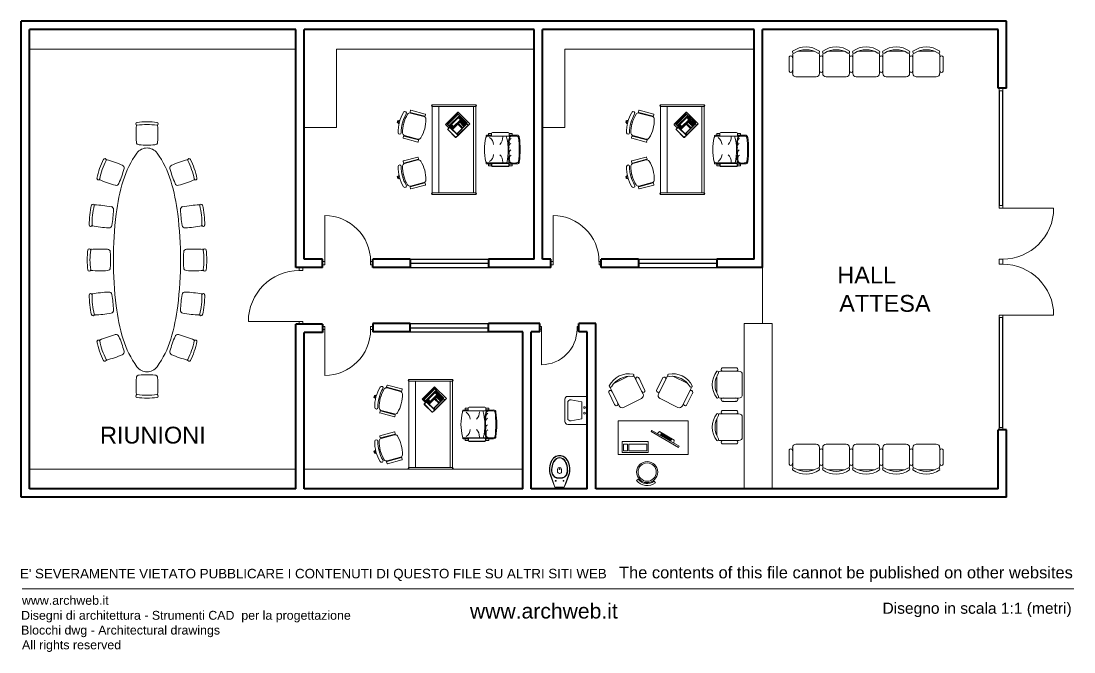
# Model space of a CAD drawing. Header units: millimetres. Extents: x 324.4 to 343.2, y 165 to 189.2.
# Drawn here: x 324.45 to 343.24, y 164.97 to 176.24 of the extents above; entities that cross this region are included whole.
import ezdxf

# ---------------------------------------------------------------- set-up
doc = ezdxf.new("R2010")
doc.units = ezdxf.units.MM
for name, color, linetype, lineweight in [('ARREDI attrezzature - furniture', 175, 'Continuous', 9), ('MURATURA sezioni - section wall', 7, 'Continuous', 40), ('PORTE finestre - doors windows', 252, 'Continuous', 5), ('PROIEZIONI finissime - fine lines', 251, 'Continuous', 9), ('www.archweb.it - All rights reserved', 2, 'Continuous', 5)]:
    doc.layers.add(name, color=color, linetype=linetype, lineweight=lineweight)
doc.layers.add('SCRITTE - txt', color=252, linetype='Continuous')
doc.layers.add('VETRATE sezioni - windows sections', color=171, linetype='Continuous', true_color=0x4d79ff)
doc.styles.get("Standard").update_dxf_attribs({"font": 'arial.ttf'})

# ---------------------------------------------------------------- blocks, each defined once
blk = doc.blocks.new('scrivania')
at = {"layer": 'ARREDI attrezzature - furniture'}
for p, q in [((-0.005, 0.8), (0, 0.8)), ((0, 0.77), (-0.005, 0.77)), ((0.78, 0.8), (0, 0.8)), ((0, 0.8), (0, 0.77)), ((0, 0.77), (0.78, 0.77)), ((0.78, 0.77), (0, 0.77)), ((0, 0.77), (0, -0.77)), ((0.12, 0.77), (0.12, -0.77)), ((0.74, 0.77), (0.74, -0.77)), ((0.78, 0.8), (0.785, 0.8)), ((0.78, 0.77), (0.78, 0.8)), ((0.785, 0.77), (0.78, 0.77)), ((0.78, -0.77), (0.78, 0.77)), ((-0.394, 0.671), (-0.387, 0.698)), ((-0.389, 0.663), (-0.132, 0.594)), ((-0.386, 0.652), (-0.146, 0.588)), ((-0.379, 0.702), (-0.121, 0.633)), ((-0.328, 0.646), (-0.33, 0.637)), ((-0.198, 0.612), (-0.2, 0.602)), ((-0.124, 0.598), (-0.117, 0.625)), ((0.243, 0.454), (0.456, 0.667)), ((0.265, 0.467), (0.443, 0.645)), ((0.272, 0.461), (0.45, 0.638)), ((0.283, 0.45), (0.461, 0.627)), ((0.305, 0.427), (0.483, 0.605)), ((0.316, 0.416), (0.494, 0.594)), ((0.453, 0.645), (0.545, 0.553)), ((0.673, 0.46), (0.466, 0.667)), ((0.466, 0.667), (0.673, 0.46)), ((0.501, 0.536), (0.473, 0.564)), ((0.51, 0.544), (0.481, 0.572)), ((0.518, 0.553), (0.49, 0.581)), ((0.527, 0.561), (0.498, 0.589)), ((-0.612, 0.516), (-0.621, 0.481)), ((-0.607, 0.477), (-0.621, 0.481)), ((-0.598, 0.513), (-0.612, 0.516)), ((-0.598, 0.513), (-0.607, 0.477)), ((-0.592, 0.52), (-0.606, 0.467)), ((-0.606, 0.481), (-0.603, 0.48)), ((-0.59, 0.463), (-0.606, 0.467)), ((-0.605, 0.471), (-0.589, 0.467)), ((-0.599, 0.508), (-0.595, 0.507)), ((-0.593, 0.516), (-0.577, 0.512)), ((-0.576, 0.516), (-0.592, 0.52)), ((-0.536, 0.453), (-0.513, 0.447)), ((-0.524, 0.497), (-0.501, 0.491)), ((0.3, 0.388), (0.243, 0.444)), ((0.357, 0.366), (0.265, 0.457)), ((0.278, 0.366), (0.31, 0.399)), ((0.28, 0.364), (0.313, 0.396)), ((0.318, 0.396), (0.457, 0.258)), ((0.32, 0.399), (0.459, 0.26)), ((0.353, 0.388), (0.325, 0.416)), ((0.362, 0.396), (0.334, 0.425)), ((0.37, 0.405), (0.342, 0.433)), ((0.379, 0.413), (0.351, 0.442)), ((0.353, 0.379), (0.531, 0.557)), ((0.363, 0.369), (0.541, 0.547)), ((0.367, 0.366), (0.545, 0.543)), ((0.369, 0.364), (0.547, 0.541)), ((0.622, 0.465), (0.445, 0.288)), ((0.673, 0.46), (0.45, 0.237)), ((0.453, 0.288), (0.622, 0.457)), ((0.458, 0.452), (0.534, 0.377)), ((0.468, 0.453), (0.476, 0.46)), ((0.476, 0.445), (0.468, 0.453)), ((0.642, 0.437), (0.473, 0.268)), ((0.484, 0.453), (0.476, 0.46)), ((0.476, 0.445), (0.484, 0.453)), ((0.479, 0.442), (0.487, 0.449)), ((0.487, 0.434), (0.479, 0.442)), ((0.495, 0.442), (0.487, 0.449)), ((0.487, 0.434), (0.495, 0.442)), ((0.49, 0.43), (0.498, 0.438)), ((0.498, 0.423), (0.49, 0.43)), ((0.498, 0.482), (0.506, 0.49)), ((0.506, 0.474), (0.498, 0.482)), ((0.506, 0.43), (0.498, 0.438)), ((0.498, 0.423), (0.506, 0.43)), ((0.501, 0.419), (0.509, 0.427)), ((0.509, 0.412), (0.501, 0.419)), ((0.513, 0.482), (0.506, 0.49)), ((0.506, 0.474), (0.513, 0.482)), ((0.508, 0.493), (0.516, 0.5)), ((0.516, 0.485), (0.508, 0.493)), ((0.509, 0.471), (0.517, 0.479)), ((0.517, 0.463), (0.509, 0.471)), ((0.517, 0.419), (0.509, 0.427)), ((0.509, 0.412), (0.517, 0.419)), ((0.513, 0.408), (0.52, 0.416)), ((0.52, 0.401), (0.513, 0.408)), ((0.524, 0.493), (0.516, 0.5)), ((0.516, 0.485), (0.524, 0.493)), ((0.524, 0.471), (0.517, 0.479)), ((0.517, 0.463), (0.524, 0.471)), ((0.519, 0.503), (0.526, 0.511)), ((0.526, 0.495), (0.519, 0.503)), ((0.519, 0.482), (0.527, 0.489)), ((0.527, 0.474), (0.519, 0.482)), ((0.52, 0.46), (0.528, 0.468)), ((0.528, 0.452), (0.52, 0.46)), ((0.528, 0.408), (0.52, 0.416)), ((0.52, 0.401), (0.528, 0.408)), ((0.524, 0.397), (0.531, 0.405)), ((0.531, 0.39), (0.524, 0.397)), ((0.534, 0.503), (0.526, 0.511)), ((0.526, 0.495), (0.534, 0.503)), ((0.535, 0.482), (0.527, 0.489)), ((0.527, 0.474), (0.535, 0.482)), ((0.535, 0.46), (0.528, 0.468)), ((0.528, 0.452), (0.535, 0.46)), ((0.529, 0.513), (0.537, 0.521)), ((0.537, 0.506), (0.529, 0.513)), ((0.53, 0.492), (0.538, 0.5)), ((0.538, 0.484), (0.53, 0.492)), ((0.53, 0.47), (0.538, 0.478)), ((0.538, 0.463), (0.53, 0.47)), ((0.531, 0.449), (0.539, 0.457)), ((0.539, 0.441), (0.531, 0.449)), ((0.539, 0.397), (0.531, 0.405)), ((0.531, 0.39), (0.539, 0.397)), ((0.545, 0.513), (0.537, 0.521)), ((0.537, 0.506), (0.545, 0.513)), ((0.545, 0.492), (0.538, 0.5)), ((0.538, 0.484), (0.545, 0.492)), ((0.546, 0.47), (0.538, 0.478)), ((0.538, 0.463), (0.546, 0.47)), ((0.547, 0.449), (0.539, 0.457)), ((0.539, 0.441), (0.547, 0.449)), ((0.54, 0.524), (0.547, 0.532)), ((0.547, 0.516), (0.54, 0.524)), ((0.54, 0.502), (0.548, 0.51)), ((0.548, 0.495), (0.54, 0.502)), ((0.541, 0.481), (0.549, 0.489)), ((0.549, 0.473), (0.541, 0.481)), ((0.541, 0.459), (0.549, 0.467)), ((0.549, 0.452), (0.541, 0.459)), ((0.542, 0.438), (0.55, 0.446)), ((0.55, 0.43), (0.542, 0.438)), ((0.555, 0.524), (0.547, 0.532)), ((0.547, 0.516), (0.555, 0.524)), ((0.556, 0.502), (0.548, 0.51)), ((0.548, 0.495), (0.556, 0.502)), ((0.556, 0.481), (0.549, 0.489)), ((0.549, 0.473), (0.556, 0.481)), ((0.557, 0.459), (0.549, 0.467)), ((0.549, 0.452), (0.557, 0.459)), ((0.558, 0.438), (0.55, 0.446)), ((0.55, 0.43), (0.558, 0.438)), ((0.551, 0.513), (0.558, 0.521)), ((0.558, 0.505), (0.551, 0.513)), ((0.551, 0.491), (0.559, 0.499)), ((0.559, 0.484), (0.551, 0.491)), ((0.552, 0.47), (0.56, 0.478)), ((0.56, 0.462), (0.552, 0.47)), ((0.553, 0.448), (0.56, 0.456)), ((0.56, 0.441), (0.553, 0.448)), ((0.553, 0.427), (0.561, 0.435)), ((0.561, 0.419), (0.553, 0.427)), ((0.557, 0.541), (0.622, 0.475)), ((0.566, 0.513), (0.558, 0.521)), ((0.558, 0.505), (0.566, 0.513)), ((0.567, 0.491), (0.559, 0.499)), ((0.559, 0.484), (0.567, 0.491)), ((0.567, 0.47), (0.56, 0.478)), ((0.56, 0.462), (0.567, 0.47)), ((0.568, 0.448), (0.56, 0.456)), ((0.56, 0.441), (0.568, 0.448)), ((0.569, 0.427), (0.561, 0.435)), ((0.561, 0.419), (0.569, 0.427)), ((0.562, 0.502), (0.569, 0.51)), ((0.569, 0.494), (0.562, 0.502)), ((0.562, 0.48), (0.57, 0.488)), ((0.57, 0.472), (0.562, 0.48)), ((0.563, 0.459), (0.571, 0.467)), ((0.571, 0.451), (0.563, 0.459)), ((0.564, 0.437), (0.571, 0.445)), ((0.571, 0.429), (0.564, 0.437)), ((0.577, 0.502), (0.569, 0.51)), ((0.569, 0.494), (0.577, 0.502)), ((0.578, 0.48), (0.57, 0.488)), ((0.57, 0.472), (0.578, 0.48)), ((0.578, 0.459), (0.571, 0.467)), ((0.571, 0.451), (0.578, 0.459)), ((0.579, 0.437), (0.571, 0.445)), ((0.571, 0.429), (0.579, 0.437)), ((0.573, 0.491), (0.581, 0.498)), ((0.581, 0.483), (0.573, 0.491)), ((0.573, 0.469), (0.581, 0.477)), ((0.581, 0.461), (0.573, 0.469)), ((0.574, 0.448), (0.582, 0.455)), ((0.582, 0.44), (0.574, 0.448)), ((0.588, 0.491), (0.581, 0.498)), ((0.581, 0.483), (0.588, 0.491)), ((0.589, 0.469), (0.581, 0.477)), ((0.581, 0.461), (0.589, 0.469)), ((0.59, 0.448), (0.582, 0.455)), ((0.582, 0.44), (0.59, 0.448)), ((0.584, 0.48), (0.592, 0.487)), ((0.592, 0.472), (0.584, 0.48)), ((0.584, 0.458), (0.592, 0.466)), ((0.592, 0.45), (0.584, 0.458)), ((0.599, 0.48), (0.592, 0.487)), ((0.592, 0.472), (0.599, 0.48)), ((0.6, 0.458), (0.592, 0.466)), ((0.592, 0.45), (0.6, 0.458)), ((0.595, 0.469), (0.603, 0.476)), ((0.603, 0.461), (0.595, 0.469)), ((0.61, 0.469), (0.603, 0.476)), ((0.603, 0.461), (0.61, 0.469)), ((0.622, 0.457), (0.642, 0.437)), ((-0.51, 0.238), (-0.517, 0.211)), ((-0.513, 0.203), (-0.255, 0.134)), ((-0.502, 0.242), (-0.245, 0.173)), ((-0.254, 0.186), (-0.493, 0.25)), ((-0.44, 0.226), (-0.438, 0.235)), ((-0.311, 0.191), (-0.308, 0.201)), ((0.417, 0.218), (0.278, 0.356)), ((0.419, 0.22), (0.28, 0.358)), ((0.435, 0.288), (0.369, 0.354)), ((0.457, 0.252), (0.424, 0.22)), ((0.459, 0.25), (0.426, 0.218)), ((0.45, 0.237), (0.448, 0.239)), ((0.473, 0.268), (0.453, 0.288)), ((1.059, 0.256), (0.979, 0.256)), ((1.059, 0.239), (0.985, 0.239)), ((1.006, 0.262), (1.006, 0.284)), ((1.059, 0.288), (1.01, 0.288)), ((1.059, 0.258), (1.01, 0.258)), ((1.059, 0.256), (1.038, 0.256)), ((1.429, 0.239), (1.038, 0.239)), ((1.059, 0.258), (1.059, 0.288)), ((1.059, 0.258), (1.059, 0.283)), ((1.358, 0.305), (1.076, 0.305)), ((1.358, 0.241), (1.076, 0.241)), ((1.375, 0.288), (1.424, 0.288)), ((1.375, 0.258), (1.375, 0.288)), ((1.375, 0.258), (1.424, 0.258)), ((1.49, 0.256), (1.375, 0.256)), ((1.428, 0.262), (1.428, 0.284)), ((1.49, 0.256), (1.49, 0.248)), ((1.514, 0.256), (1.49, 0.256)), ((1.514, 0.239), (1.499, 0.239)), ((-0.24, 0.166), (-0.247, 0.139)), ((-0.513, -0.203), (-0.255, -0.134)), ((-0.502, -0.242), (-0.245, -0.173)), ((-0.254, -0.186), (-0.493, -0.25)), ((-0.24, -0.166), (-0.247, -0.139)), ((-0.51, -0.238), (-0.517, -0.211)), ((-0.44, -0.226), (-0.438, -0.235)), ((-0.311, -0.191), (-0.308, -0.201)), ((1.059, -0.256), (0.979, -0.256)), ((1.059, -0.239), (0.985, -0.239)), ((1.006, -0.262), (1.006, -0.284)), ((1.059, -0.258), (1.01, -0.258)), ((1.059, -0.288), (1.01, -0.288)), ((1.429, -0.239), (1.038, -0.239)), ((1.059, -0.256), (1.038, -0.256)), ((1.059, -0.258), (1.059, -0.288)), ((1.059, -0.258), (1.059, -0.283)), ((1.065, -0.288), (1.065, -0.258)), ((1.358, -0.247), (1.076, -0.247)), ((1.358, -0.299), (1.076, -0.299)), ((1.358, -0.305), (1.076, -0.305)), ((1.369, -0.258), (1.369, -0.288)), ((1.375, -0.258), (1.375, -0.288)), ((1.375, -0.258), (1.424, -0.258)), ((1.375, -0.288), (1.424, -0.288)), ((1.429, -0.239), (1.4, -0.239)), ((1.49, -0.256), (1.4, -0.256)), ((1.428, -0.262), (1.428, -0.284)), ((1.49, -0.256), (1.49, -0.248)), ((1.514, -0.256), (1.49, -0.256)), ((1.514, -0.239), (1.499, -0.239)), ((-0.607, -0.477), (-0.621, -0.481)), ((-0.612, -0.516), (-0.621, -0.481)), ((-0.598, -0.513), (-0.612, -0.516)), ((-0.598, -0.513), (-0.607, -0.477)), ((-0.59, -0.463), (-0.606, -0.467)), ((-0.592, -0.52), (-0.606, -0.467)), ((-0.606, -0.481), (-0.603, -0.48)), ((-0.605, -0.471), (-0.589, -0.467)), ((-0.599, -0.508), (-0.595, -0.507)), ((-0.593, -0.516), (-0.577, -0.512)), ((-0.576, -0.516), (-0.592, -0.52)), ((-0.536, -0.453), (-0.513, -0.447)), ((-0.524, -0.497), (-0.501, -0.491)), ((-0.394, -0.671), (-0.387, -0.698)), ((-0.389, -0.663), (-0.132, -0.594)), ((-0.386, -0.652), (-0.146, -0.588)), ((-0.379, -0.702), (-0.121, -0.633)), ((-0.328, -0.646), (-0.33, -0.637)), ((-0.198, -0.612), (-0.2, -0.602)), ((-0.124, -0.598), (-0.117, -0.625)), ((-0.005, -0.77), (0, -0.77)), ((0, -0.8), (-0.005, -0.8)), ((0.78, -0.77), (0, -0.77)), ((0, -0.77), (0, -0.8)), ((0, -0.77), (0.78, -0.77)), ((0, -0.8), (0.78, -0.8)), ((0.785, -0.77), (0.78, -0.77)), ((0.78, -0.8), (0.78, -0.77)), ((0.78, -0.8), (0.785, -0.8))]:
    blk.add_line(p, q, dxfattribs=at)
for centre, radius, start, end in [((0.015, 0.785), 0.025, 143.0696, 216.9304), ((0.765, 0.785), 0.025, 323.0696, 36.9304), ((0.052, 0.319), 0.659, 148.4063, 181.5937), ((0.052, 0.319), 0.603, 148.4063, 181.5937), ((0.075, 0.313), 0.603, 148.1237, 181.8763), ((-0.485, 0.65), 0.0277, 328.4063, 148.4063), ((-0.397, 0.607), 0.0462, 75, 148.1237), ((-0.388, 0.669), 0.00647, 165, 255), ((-0.381, 0.696), 0.00647, 75, 165), ((-0.158, 0.543), 0.0462, 1.8763, 75), ((-0.13, 0.6), 0.00647, 255, 345), ((-0.123, 0.627), 0.00647, 345, 75), ((0.448, 0.64), 0.00692, 45, 135), ((0.461, 0.662), 0.00692, 45, 135), ((-0.715, 0.525), 0.603, 328.1237, 1.8763), ((0.248, 0.449), 0.00692, 135, 225), ((0.27, 0.462), 0.00692, 135, 225), ((0.315, 0.394), 0.007, 45, 135), ((0.315, 0.394), 0.00382, 45, 135), ((0.54, 0.548), 0.00692, 315, 45), ((0.552, 0.536), 0.007, 45, 135), ((0.617, 0.47), 0.007, 315, 45), ((-0.578, 0.302), 0.0277, 181.5937, 1.5937), ((-0.481, 0.295), 0.0462, 181.8763, 255), ((-0.511, 0.209), 0.00647, 165, 255), ((-0.504, 0.236), 0.00647, 75, 165), ((-0.242, 0.231), 0.0462, 255, 328.1237), ((0.283, 0.361), 0.007, 135, 225), ((0.283, 0.361), 0.00382, 135, 225), ((0.362, 0.371), 0.00692, 225, 315), ((0.374, 0.359), 0.007, 135, 225), ((0.422, 0.222), 0.007, 225, 315), ((0.422, 0.222), 0.00382, 225, 315), ((0.44, 0.293), 0.007, 225, 315), ((0.454, 0.255), 0.00382, 315, 45), ((0.454, 0.255), 0.007, 315, 45), ((1.813, 0), 0.881, 165.7649, 194.2351), ((0.985, 0.214), 0.0256, 90, 173.2087), ((0.979, 0.239), 0.0171, 90, 212.8236), ((1.01, 0.284), 0.00427, 90, 180), ((1.01, 0.262), 0.00427, 180, 270), ((0.917, 0.071), 0.182, 6.3596, 52.911), ((1.076, 0.288), 0.0171, 90, 180), ((1.076, 0.258), 0.0171, 180, 270), ((1.078, 0.217), 0.182, 316.3596, 2.911), ((0.421, -0.014), 0.937, 346.1083, 15.7026), ((2.286, -0.014), 0.937, 164.2974, 174.5585), ((1.358, 0.288), 0.0171, 0, 90), ((1.358, 0.258), 0.0171, 270, 0), ((2.711, 0), 1.343, 171.3696, 188.6304), ((1.442, 0.141), 0.0665, 120.3492, 196.4276), ((1.426, 0.195), 0.0427, 101.9062, 171.3696), ((1.464, 0.014), 0.228, 81.2612, 101.9062), ((1.424, 0.284), 0.00427, 0, 90), ((1.424, 0.262), 0.00427, 270, 0), ((1.499, 0.248), 0.00854, 180, 270), ((1.514, 0.214), 0.0427, 7.8559, 90), ((1.514, 0.214), 0.0256, 7.8559, 90), ((-0.034, 0), 1.588, 0, 7.8559), ((-0.034, 0), 1.605, 0, 7.8559), ((-0.253, 0.14), 0.00647, 255, 345), ((-0.246, 0.167), 0.00647, 345, 75), ((1.436, 0.051), 0.0665, 120.3492, 196.4276), ((-0.034, 0), 1.588, 352.1441, 0), ((-0.034, 0), 1.605, 352.1441, 0), ((-0.253, -0.14), 0.00647, 15, 105), ((-0.242, -0.231), 0.0462, 31.8763, 105), ((-0.246, -0.167), 0.00647, 285, 15), ((0.917, -0.071), 0.182, 307.089, 353.6404), ((1.078, -0.217), 0.182, 357.089, 43.6404), ((2.286, -0.014), 0.937, 185.4415, 193.8917), ((1.439, -0.065), 0.0665, 120.3492, 196.4276), ((1.445, -0.155), 0.0665, 120.3492, 196.4276), ((-0.578, -0.302), 0.0277, 358.4063, 178.4063), ((0.052, -0.319), 0.659, 178.4063, 211.5937), ((0.052, -0.319), 0.603, 178.4063, 211.5937), ((0.075, -0.313), 0.603, 178.1237, 211.8763), ((-0.481, -0.295), 0.0462, 105, 178.1237), ((-0.511, -0.209), 0.00647, 105, 195), ((-0.504, -0.236), 0.00647, 195, 285), ((-0.715, -0.525), 0.603, 358.1237, 31.8763), ((0.985, -0.214), 0.0256, 186.7913, 270), ((0.979, -0.239), 0.0171, 147.1764, 270), ((1.01, -0.262), 0.00427, 90, 180), ((1.01, -0.284), 0.00427, 180, 270), ((1.076, -0.258), 0.0171, 90, 180), ((1.076, -0.288), 0.0171, 180, 270), ((1.076, -0.258), 0.0111, 90, 180), ((1.076, -0.288), 0.0111, 180, 270), ((1.358, -0.258), 0.0171, 0, 90), ((1.358, -0.258), 0.0111, 0, 90), ((1.358, -0.288), 0.0171, 270, 0), ((1.358, -0.288), 0.0111, 270, 0), ((1.426, -0.195), 0.0427, 188.6304, 258.0938), ((1.464, -0.014), 0.228, 258.0938, 278.7388), ((1.424, -0.262), 0.00427, 0, 90), ((1.424, -0.284), 0.00427, 270, 0), ((1.499, -0.248), 0.00854, 90, 180), ((1.514, -0.214), 0.0256, 270, 352.1441), ((1.514, -0.214), 0.0427, 270, 352.1441), ((-0.158, -0.543), 0.0462, 285, 358.1237), ((-0.485, -0.65), 0.0277, 211.5937, 31.5937), ((-0.397, -0.607), 0.0462, 211.8763, 285), ((-0.388, -0.669), 0.00647, 105, 195), ((-0.381, -0.696), 0.00647, 195, 285), ((-0.13, -0.6), 0.00647, 15, 105), ((-0.123, -0.627), 0.00647, 285, 15), ((0.015, -0.785), 0.025, 143.0696, 216.9304), ((0.765, -0.785), 0.025, 323.0696, 36.9304)]:
    blk.add_arc(centre, radius, start, end, dxfattribs=at)
blk = doc.blocks.new('poltrone5782')
at = {"layer": 'ARREDI attrezzature - furniture'}
for p, q in [((370.957, 187.492), (370.661, 187.492)), ((371.493, 187.492), (371.198, 187.492)), ((372.03, 187.492), (371.734, 187.492)), ((372.567, 187.492), (372.271, 187.492)), ((373.103, 187.492), (372.808, 187.492)), ((370.51, 187.137), (370.51, 187.39)), ((370.571, 187.433), (370.571, 187.095)), ((371.047, 187.137), (371.047, 187.39)), ((371.048, 187.095), (371.048, 187.433)), ((371.107, 187.433), (371.107, 187.095)), ((371.107, 187.137), (371.107, 187.39)), ((371.583, 187.137), (371.583, 187.39)), ((371.584, 187.095), (371.584, 187.433)), ((371.644, 187.433), (371.644, 187.095)), ((371.644, 187.137), (371.644, 187.39)), ((372.12, 187.095), (372.12, 187.433)), ((372.12, 187.137), (372.12, 187.39)), ((372.18, 187.137), (372.18, 187.39)), ((372.181, 187.433), (372.181, 187.095)), ((372.657, 187.137), (372.657, 187.39)), ((372.658, 187.095), (372.658, 187.433)), ((372.717, 187.433), (372.717, 187.095)), ((372.717, 187.137), (372.717, 187.39)), ((373.194, 187.095), (373.194, 187.433)), ((373.254, 187.137), (373.254, 187.39)), ((370.63, 187.035), (370.988, 187.035)), ((371.167, 187.035), (371.524, 187.035)), ((371.703, 187.035), (372.061, 187.035)), ((372.24, 187.035), (372.598, 187.035)), ((372.777, 187.035), (373.134, 187.035))]:
    blk.add_line(p, q, dxfattribs=at)
for centre, radius, start, end in [((370.588, 187.479), 0.0218, 143.3099, 302.0274), ((370.809, 187.174), 0.397, 53.1301, 126.8699), ((370.809, 187.131), 0.39, 57.5758, 122.4242), ((371.03, 187.479), 0.0218, 237.9726, 36.6901), ((371.125, 187.479), 0.0218, 143.3099, 302.0274), ((371.346, 187.174), 0.397, 53.1301, 126.8699), ((371.346, 187.131), 0.39, 57.5758, 122.4242), ((371.566, 187.479), 0.0218, 237.9726, 36.6901), ((371.661, 187.479), 0.0218, 143.3099, 302.0274), ((371.882, 187.174), 0.397, 53.1301, 126.8699), ((371.882, 187.131), 0.39, 57.5758, 122.4242), ((372.103, 187.479), 0.0218, 237.9726, 36.6901), ((372.198, 187.479), 0.0218, 143.3099, 302.0274), ((372.419, 187.174), 0.397, 53.1301, 126.8699), ((372.419, 187.131), 0.39, 57.5758, 122.4242), ((372.64, 187.479), 0.0218, 237.9726, 36.6901), ((372.735, 187.479), 0.0218, 143.3099, 302.0274), ((372.956, 187.174), 0.397, 53.1301, 126.8699), ((372.956, 187.131), 0.39, 57.5758, 122.4242), ((373.176, 187.479), 0.0218, 237.9726, 36.6901), ((370.54, 187.382), 0.031, 343.7398, 196.2602), ((370.63, 187.433), 0.0596, 152.4156, 180), ((370.988, 187.433), 0.0596, 0, 27.5844), ((371.077, 187.382), 0.031, 343.7398, 196.2602), ((371.077, 187.382), 0.031, 343.7398, 196.2602), ((371.167, 187.433), 0.0596, 152.4156, 180), ((371.524, 187.433), 0.0596, 0, 27.5844), ((371.613, 187.382), 0.031, 343.7398, 196.2602), ((371.614, 187.382), 0.031, 343.7398, 196.2602), ((371.703, 187.433), 0.0596, 152.4156, 180), ((372.061, 187.433), 0.0596, 0, 27.5844), ((372.15, 187.382), 0.031, 343.7398, 196.2602), ((372.15, 187.382), 0.031, 343.7398, 196.2602), ((372.24, 187.433), 0.0596, 152.4156, 180), ((372.598, 187.433), 0.0596, 0, 27.5844), ((372.687, 187.382), 0.031, 343.7398, 196.2602), ((372.687, 187.382), 0.031, 343.7398, 196.2602), ((372.777, 187.433), 0.0596, 152.4156, 180), ((373.134, 187.433), 0.0596, 0, 27.5844), ((373.224, 187.382), 0.031, 343.7398, 196.2602), ((370.54, 187.146), 0.031, 163.7398, 16.2602), ((371.077, 187.146), 0.031, 163.7398, 16.2602), ((371.077, 187.146), 0.031, 163.7398, 16.2602), ((371.613, 187.146), 0.031, 163.7398, 16.2602), ((371.614, 187.146), 0.031, 163.7398, 16.2602), ((372.15, 187.146), 0.031, 163.7398, 16.2602), ((372.15, 187.146), 0.031, 163.7398, 16.2602), ((372.687, 187.146), 0.031, 163.7398, 16.2602), ((372.687, 187.146), 0.031, 163.7398, 16.2602), ((373.224, 187.146), 0.031, 163.7398, 16.2602), ((370.63, 187.095), 0.0596, 180, 270), ((370.988, 187.095), 0.0596, 270, 0), ((371.167, 187.095), 0.0596, 180, 270), ((371.524, 187.095), 0.0596, 270, 0), ((371.703, 187.095), 0.0596, 180, 270), ((372.061, 187.095), 0.0596, 270, 0), ((372.24, 187.095), 0.0596, 180, 270), ((372.598, 187.095), 0.0596, 270, 0), ((372.777, 187.095), 0.0596, 180, 270), ((373.134, 187.095), 0.0596, 270, 0)]:
    blk.add_arc(centre, radius, start, end, dxfattribs=at)

msp = doc.modelspace()

# ---------------------------------------------------------------- linework, layer by layer
at = {"layer": 'ARREDI attrezzature - furniture'}
for p, q in [((329.354, 175.737), (324.604, 175.737)), ((333.604, 175.737), (330.079, 175.737)), ((330.079, 174.337), (330.079, 175.737)), ((337.529, 175.737), (334.154, 175.737)), ((334.154, 174.337), (334.154, 175.737)), ((330.079, 174.337), (329.504, 174.337)), ((334.154, 174.337), (333.754, 174.337)), ((337.679, 171.837), (337.679, 170.837)), ((337.354, 167.887), (337.354, 170.837)), ((337.854, 170.837), (337.354, 170.837)), ((337.854, 167.887), (337.854, 170.837)), ((337.218, 170.045), (336.964, 170.045)), ((335.291, 169.895), (335.026, 169.764)), ((335.548, 169.579), (335.398, 169.882)), ((335.583, 169.644), (335.471, 169.871)), ((335.789, 169.644), (335.902, 169.871)), ((335.824, 169.579), (335.974, 169.882)), ((336.081, 169.895), (336.346, 169.764)), ((336.863, 169.598), (336.863, 169.894)), ((336.922, 169.984), (337.26, 169.984)), ((337.319, 169.925), (337.319, 169.567)), ((334.971, 169.67), (335.121, 169.368)), ((336.401, 169.67), (336.251, 169.368)), ((334.154, 169.087), (334.154, 169.487)), ((334.204, 169.537), (334.554, 169.537)), ((334.454, 169.437), (334.263, 169.475)), ((334.554, 169.537), (334.554, 169.037)), ((335.048, 169.379), (334.936, 169.606)), ((335.201, 169.341), (335.521, 169.499)), ((336.171, 169.341), (335.851, 169.499)), ((336.324, 169.379), (336.436, 169.606)), ((337.26, 169.507), (336.922, 169.507)), ((337.218, 169.448), (336.964, 169.448)), ((334.204, 169.426), (334.204, 169.148)), ((334.454, 169.137), (334.454, 169.437)), ((337.218, 169.286), (336.964, 169.286)), ((334.263, 169.099), (334.454, 169.137)), ((335.106, 168.501), (335.106, 169.101)), ((335.106, 169.101), (336.356, 169.101)), ((336.356, 169.101), (336.356, 168.501)), ((336.863, 168.839), (336.863, 169.135)), ((336.922, 169.225), (337.26, 169.225)), ((337.319, 169.166), (337.319, 168.808)), ((334.554, 169.037), (334.204, 169.037)), ((335.695, 168.907), (335.707, 168.929)), ((336.18, 168.627), (335.695, 168.907)), ((335.707, 168.929), (336.193, 168.648)), ((335.807, 168.871), (335.844, 168.907)), ((335.844, 168.907), (336.106, 168.756)), ((335.881, 168.886), (335.859, 168.849)), ((335.175, 168.734), (335.642, 168.734)), ((335.175, 168.537), (335.175, 168.734)), ((335.642, 168.734), (335.642, 168.537)), ((335.859, 168.849), (336.041, 168.744)), ((335.868, 168.844), (335.889, 168.881)), ((335.874, 168.84), (335.895, 168.877)), ((335.882, 168.836), (335.903, 168.873)), ((335.888, 168.832), (335.909, 168.869)), ((335.895, 168.828), (335.917, 168.865)), ((335.902, 168.824), (335.923, 168.861)), ((335.909, 168.82), (335.931, 168.857)), ((335.916, 168.816), (335.937, 168.853)), ((335.923, 168.812), (335.945, 168.849)), ((335.93, 168.808), (335.951, 168.845)), ((335.937, 168.804), (335.959, 168.841)), ((335.944, 168.8), (335.965, 168.837)), ((335.951, 168.796), (335.973, 168.833)), ((335.957, 168.792), (335.979, 168.829)), ((335.965, 168.788), (335.987, 168.825)), ((335.971, 168.784), (335.993, 168.821)), ((335.979, 168.779), (336.001, 168.817)), ((335.985, 168.776), (336.007, 168.813)), ((335.993, 168.771), (336.015, 168.809)), ((335.999, 168.768), (336.021, 168.805)), ((336.007, 168.763), (336.028, 168.801)), ((336.013, 168.76), (336.035, 168.797)), ((336.021, 168.755), (336.042, 168.792)), ((336.027, 168.752), (336.049, 168.789)), ((336.033, 168.748), (336.055, 168.785)), ((336.063, 168.781), (336.041, 168.744)), ((336.095, 168.705), (336.106, 168.756)), ((337.26, 168.749), (336.922, 168.749)), ((335.642, 168.537), (335.175, 168.537)), ((335.273, 168.685), (335.199, 168.685)), ((335.199, 168.562), (335.199, 168.685)), ((335.273, 168.562), (335.199, 168.562)), ((335.273, 168.685), (335.273, 168.562)), ((335.297, 168.562), (335.297, 168.685)), ((335.297, 168.685), (335.616, 168.685)), ((335.616, 168.562), (335.297, 168.562)), ((335.616, 168.685), (335.616, 168.562)), ((336.193, 168.648), (336.18, 168.627)), ((337.218, 168.689), (336.964, 168.689)), ((336.356, 168.501), (335.106, 168.501)), ((329.354, 168.237), (324.604, 168.237)), ((333.404, 168.237), (329.504, 168.237)), ((334.025, 168.182), (334.025, 168.237)), ((334.056, 168.162), (334.033, 168.171)), ((334.063, 168.162), (334.086, 168.171)), ((334.095, 168.182), (334.095, 168.237)), ((333.896, 168.126), (333.954, 167.961)), ((333.902, 168.128), (333.977, 167.914)), ((333.954, 167.961), (333.974, 167.914)), ((334.217, 168.128), (334.142, 167.914)), ((334.165, 167.961), (334.144, 167.914)), ((334.223, 168.126), (334.165, 167.961)), ((335.46, 168.059), (335.431, 168.036)), ((335.574, 168.004), (335.572, 167.987)), ((335.624, 167.998), (335.622, 167.981)), ((335.748, 168.024), (335.771, 167.995)), ((333.974, 167.914), (334.142, 167.914))]:
    msp.add_line(p, q, dxfattribs=at)
for centre, radius in [((334.504, 169.337), 0.015), ((334.504, 169.237), 0.015), ((335.622, 168.185), 0.188), ((335.622, 168.185), 0.163), ((333.99, 168.029), 0.008), ((334.13, 168.029), 0.008)]:
    msp.add_circle(centre, radius, dxfattribs=at)
for centre, radius, start, end in [((326.523, 174.402), 0.025, 90, 270), ((328.471, 174.217), 1.968, 175.4431, 184.0789), ((326.558, 174.363), 0.05, 162.5534, 180), ((326.698, 173.111), 1.328, 82.131, 97.869), ((326.698, 173.111), 1.278, 82.131, 97.869), ((326.873, 174.402), 0.025, 270, 90), ((326.838, 174.363), 0.05, 0, 17.4466), ((324.924, 174.217), 1.968, 355.9211, 4.5569), ((326.558, 174.077), 0.05, 180, 270), ((326.698, 173.75), 0.222, 90, 144.0855), ((326.698, 175.991), 1.968, 265.9211, 274.0789), ((326.698, 173.75), 0.222, 35.9145, 90), ((326.838, 174.077), 0.05, 270, 0), ((327.108, 173.17), 1.328, 153.071, 168.8091), ((325.945, 173.757), 0.025, 340.9401, 160.9401), ((327.854, 172.912), 1.65, 144.0855, 163.3008), ((325.541, 172.912), 1.65, 16.6992, 35.9145), ((327.45, 173.757), 0.025, 19.0599, 199.0599), ((326.287, 173.17), 1.328, 11.1909, 26.929), ((327.108, 173.17), 1.278, 153.071, 168.8091), ((325.971, 173.711), 0.05, 70.9401, 88.3866), ((325.484, 171.855), 1.968, 66.8612, 75.497), ((324.387, 174.111), 1.968, 336.8612, 345.0189), ((326.241, 173.618), 0.05, 340.9401, 70.9401), ((327.155, 173.618), 0.05, 109.0599, 199.0599), ((329.009, 174.111), 1.968, 194.9811, 203.1388), ((327.912, 171.855), 1.968, 104.503, 113.1388), ((327.424, 173.711), 0.05, 91.6134, 109.0599), ((326.287, 173.17), 1.278, 11.1909, 26.929), ((325.831, 173.426), 0.025, 160.9401, 340.9401), ((325.88, 173.447), 0.05, 233.4935, 250.9401), ((326.642, 175.207), 1.968, 246.3831, 255.0189), ((326.754, 175.207), 1.968, 284.9811, 293.6169), ((327.516, 173.447), 0.05, 289.0599, 306.5065), ((327.565, 173.426), 0.025, 199.0599, 19.0599), ((326.149, 173.353), 0.05, 250.9401, 340.9401), ((329.737, 172.347), 3.617, 163.3008, 172.9165), ((323.658, 172.347), 3.617, 7.0835, 16.6992), ((327.246, 173.353), 0.05, 199.0599, 289.0599), ((326.996, 172.626), 1.328, 165.6618, 181.3998), ((325.733, 172.945), 0.025, 353.5308, 173.5308), ((326.996, 172.626), 1.278, 165.6618, 181.3998), ((325.768, 172.906), 0.05, 83.5308, 100.9774), ((325.697, 170.988), 1.968, 79.4519, 88.0877), ((326.051, 172.874), 0.05, 353.5308, 83.5308), ((324.135, 172.95), 1.968, 349.4519, 357.6097), ((327.344, 172.874), 0.05, 96.4692, 186.4692), ((329.261, 172.95), 1.968, 182.3903, 190.5481), ((327.698, 170.988), 1.968, 91.9123, 100.5481), ((327.627, 172.906), 0.05, 79.0226, 96.4692), ((327.663, 172.945), 0.025, 6.4692, 186.4692), ((326.4, 172.626), 1.278, 358.6002, 14.3382), ((326.4, 172.626), 1.328, 358.6002, 14.3382), ((332.755, 171.973), 6.657, 172.9165, 180), ((320.64, 171.973), 6.657, 360, 7.0835), ((325.693, 172.597), 0.025, 173.5308, 353.5308), ((325.736, 172.627), 0.05, 246.0842, 263.5308), ((326.096, 174.512), 1.968, 258.9739, 267.6097), ((326.02, 172.595), 0.05, 263.5308, 353.5308), ((327.375, 172.595), 0.05, 186.4692, 276.4692), ((327.299, 174.512), 1.968, 272.3903, 281.0261), ((327.659, 172.627), 0.05, 276.4692, 293.9158), ((327.702, 172.597), 0.025, 186.4692, 6.4692), ((326.959, 171.973), 1.328, 172.131, 187.869), ((325.668, 172.148), 0.025, 0, 180), ((326.959, 171.973), 1.278, 172.131, 187.869), ((325.707, 172.113), 0.05, 90, 107.4466), ((325.853, 170.199), 1.968, 85.9211, 94.5569), ((325.993, 172.113), 0.05, 0, 90), ((324.079, 171.973), 1.968, 355.9211, 4.0789), ((329.316, 171.973), 1.968, 175.9211, 184.0789), ((327.403, 172.113), 0.05, 90, 180), ((327.543, 170.199), 1.968, 85.4431, 94.0789), ((327.688, 172.113), 0.05, 72.5534, 90), ((327.728, 172.148), 0.025, 0, 180), ((326.436, 171.973), 1.278, 352.131, 7.869), ((326.436, 171.973), 1.328, 352.131, 7.869), ((332.755, 171.973), 6.657, 180, 187.0835), ((320.64, 171.973), 6.657, 352.9165, 0), ((325.668, 171.798), 0.025, 180, 0), ((325.707, 171.833), 0.05, 252.5534, 270), ((325.853, 173.746), 1.968, 265.4431, 274.0789), ((325.993, 171.833), 0.05, 270, 0), ((327.403, 171.833), 0.05, 180, 270), ((327.543, 173.746), 1.968, 265.9211, 274.5569), ((327.688, 171.833), 0.05, 270, 287.4466), ((327.728, 171.798), 0.025, 180, 0), ((325.693, 171.348), 0.025, 6.4692, 186.4692), ((326.996, 171.319), 1.328, 178.6002, 194.3382), ((325.736, 171.318), 0.05, 96.4692, 113.9158), ((326.996, 171.319), 1.278, 178.6002, 194.3382), ((326.096, 169.433), 1.968, 92.3903, 101.0261), ((326.02, 171.35), 0.05, 6.4692, 96.4692), ((324.135, 170.995), 1.968, 2.3903, 10.5481), ((329.261, 170.995), 1.968, 169.4519, 177.6097), ((327.375, 171.35), 0.05, 83.5308, 173.5308), ((327.299, 169.433), 1.968, 78.9739, 87.6097), ((326.4, 171.319), 1.278, 345.6618, 1.3998), ((327.659, 171.318), 0.05, 66.0842, 83.5308), ((327.702, 171.348), 0.025, 353.5308, 173.5308), ((326.4, 171.319), 1.328, 345.6618, 1.3998), ((329.737, 171.598), 3.617, 187.0835, 196.6992), ((323.658, 171.598), 3.617, 343.3008, 352.9165), ((325.733, 171), 0.025, 186.4692, 6.4692), ((325.768, 171.039), 0.05, 259.0226, 276.4692), ((325.697, 172.957), 1.968, 271.9123, 280.5481), ((326.051, 171.071), 0.05, 276.4692, 6.4692), ((327.344, 171.071), 0.05, 173.5308, 263.5308), ((327.698, 172.957), 1.968, 259.4519, 268.0877), ((327.627, 171.039), 0.05, 263.5308, 280.9774), ((327.663, 171), 0.025, 173.5308, 353.5308), ((326.642, 168.738), 1.968, 104.9811, 113.6169), ((326.149, 170.592), 0.05, 19.0599, 109.0599), ((324.387, 169.835), 1.968, 14.9811, 23.1388), ((329.009, 169.835), 1.968, 156.8612, 165.0189), ((327.246, 170.592), 0.05, 70.9401, 160.9401), ((326.754, 168.738), 1.968, 66.3831, 75.0189), ((327.108, 170.775), 1.328, 191.1909, 206.929), ((325.831, 170.519), 0.025, 19.0599, 199.0599), ((325.88, 170.498), 0.05, 109.0599, 126.5065), ((327.108, 170.775), 1.278, 191.1909, 206.929), ((327.854, 171.033), 1.65, 196.6992, 215.9145), ((325.541, 171.033), 1.65, 324.0855, 343.3008), ((326.287, 170.775), 1.278, 333.071, 348.8091), ((326.287, 170.775), 1.328, 333.071, 348.8091), ((327.516, 170.498), 0.05, 53.4935, 70.9401), ((327.565, 170.519), 0.025, 340.9401, 160.9401), ((325.484, 172.09), 1.968, 284.503, 293.1388), ((326.241, 170.327), 0.05, 289.0599, 19.0599), ((327.155, 170.327), 0.05, 160.9401, 250.9401), ((327.912, 172.09), 1.968, 246.8612, 255.497), ((325.945, 170.188), 0.025, 199.0599, 19.0599), ((325.971, 170.234), 0.05, 271.6134, 289.0599), ((326.698, 170.195), 0.222, 215.9145, 270), ((326.698, 170.195), 0.222, 270, 324.0855), ((327.424, 170.234), 0.05, 250.9401, 268.3866), ((327.45, 170.188), 0.025, 160.9401, 340.9401), ((336.973, 170.015), 0.031, 73.7398, 286.2602), ((337.209, 170.015), 0.031, 253.7398, 106.2602), ((328.471, 169.728), 1.968, 175.9211, 184.5569), ((326.558, 169.868), 0.05, 90, 180), ((326.698, 167.954), 1.968, 85.9211, 94.0789), ((326.838, 169.868), 0.05, 0, 90), ((324.924, 169.728), 1.968, 355.4431, 4.0789), ((335.299, 169.545), 0.397, 79.4728, 153.2126), ((335.319, 169.506), 0.39, 83.9184, 148.7669), ((335.362, 169.916), 0.0218, 264.3153, 63.0327), ((335.345, 169.855), 0.0596, 26.3427, 53.9271), ((335.448, 169.85), 0.031, 10.0825, 222.6029), ((335.925, 169.85), 0.031, 317.3971, 169.9175), ((336.027, 169.855), 0.0596, 126.0729, 153.6573), ((336.01, 169.916), 0.0218, 116.9673, 275.6847), ((336.073, 169.545), 0.397, 26.7874, 100.5272), ((336.054, 169.506), 0.39, 31.2331, 96.0816), ((337.18, 169.746), 0.397, 143.1301, 216.8699), ((337.224, 169.746), 0.39, 147.5758, 212.4242), ((336.876, 169.967), 0.0218, 327.9726, 126.6901), ((336.922, 169.925), 0.0596, 90, 117.5844), ((337.26, 169.925), 0.0596, 0, 90), ((334.966, 169.611), 0.031, 10.0825, 222.6029), ((334.966, 169.72), 0.0218, 169.6526, 328.3701), ((335.025, 169.697), 0.0596, 178.7582, 206.3427), ((335.552, 169.638), 0.031, 190.0825, 42.6029), ((335.82, 169.638), 0.031, 137.3971, 349.9175), ((336.406, 169.611), 0.031, 317.3971, 169.9175), ((336.406, 169.72), 0.0218, 211.6299, 10.3474), ((336.348, 169.697), 0.0596, 333.6573, 1.2418), ((326.523, 169.543), 0.025, 90, 270), ((326.558, 169.582), 0.05, 180, 197.4466), ((326.698, 170.834), 1.328, 262.131, 277.869), ((326.698, 170.834), 1.278, 262.131, 277.869), ((326.873, 169.543), 0.025, 270, 90), ((326.838, 169.582), 0.05, 342.5534, 0), ((334.204, 169.487), 0.05, 90, 180), ((334.254, 169.426), 0.05, 78.6901, 180), ((335.495, 169.553), 0.0596, 296.3427, 26.3427), ((335.877, 169.553), 0.0596, 153.6573, 243.6573), ((336.876, 169.525), 0.0218, 233.3099, 32.0274), ((336.922, 169.567), 0.0596, 242.4156, 270), ((336.973, 169.478), 0.031, 73.7398, 286.2602), ((337.209, 169.478), 0.031, 253.7398, 106.2602), ((337.26, 169.567), 0.0596, 270, 0), ((335.071, 169.4), 0.031, 190.0825, 42.6029), ((335.174, 169.394), 0.0596, 206.3427, 296.3427), ((336.198, 169.394), 0.0596, 243.6573, 333.6573), ((336.301, 169.4), 0.031, 137.3971, 349.9175), ((336.973, 169.256), 0.031, 73.7398, 286.2602), ((337.209, 169.256), 0.031, 253.7398, 106.2602), ((334.204, 169.087), 0.05, 180, 270), ((334.254, 169.148), 0.05, 180, 281.3099), ((337.18, 168.987), 0.397, 143.1301, 216.8699), ((337.224, 168.987), 0.39, 147.5758, 212.4242), ((336.876, 169.208), 0.0218, 327.9726, 126.6901), ((336.922, 169.166), 0.0596, 90, 117.5844), ((337.26, 169.166), 0.0596, 0, 90), ((336.876, 168.766), 0.0218, 233.3099, 32.0274), ((336.922, 168.808), 0.0596, 242.4156, 270), ((336.973, 168.719), 0.031, 73.7398, 286.2602), ((337.209, 168.719), 0.031, 253.7398, 106.2602), ((337.26, 168.808), 0.0596, 270, 0), ((334.202, 168.234), 0.325, 150.7714, 199.452), ((334.202, 168.234), 0.319, 150.762, 199.452), ((334.337, 168.207), 0.422, 163.3096, 180.8287), ((334.096, 168.298), 0.201, 127.0364, 151.7659), ((334.337, 168.207), 0.414, 163.3218, 180.7681), ((334.096, 168.298), 0.195, 127.1593, 151.7812), ((334.149, 168.257), 0.227, 145.2846, 161.9668), ((334.149, 168.257), 0.22, 145.1947, 161.944), ((334.061, 168.331), 0.113, 90.7549, 150.5041), ((334.061, 168.331), 0.106, 90.7549, 150.6874), ((334.073, 168.282), 0.201, 93.7186, 119.0715), ((334.073, 168.282), 0.195, 93.7186, 118.949), ((334.046, 168.282), 0.195, 61.051, 86.2814), ((334.046, 168.282), 0.201, 60.9285, 86.2814), ((334.058, 168.331), 0.113, 29.4959, 89.2451), ((334.058, 168.331), 0.106, 29.3126, 89.2451), ((334.023, 168.298), 0.195, 28.2188, 52.8407), ((334.023, 168.298), 0.201, 28.2341, 52.9636), ((333.97, 168.257), 0.22, 18.056, 34.8053), ((333.97, 168.257), 0.227, 18.0332, 34.7154), ((333.782, 168.207), 0.414, 359.2319, 16.6782), ((333.782, 168.207), 0.422, 359.1713, 16.6904), ((333.917, 168.234), 0.319, 340.548, 29.238), ((333.917, 168.234), 0.325, 340.548, 29.2286), ((334.176, 168.235), 0.263, 187.485, 198.8648), ((334.176, 168.235), 0.255, 187.5827, 198.7526), ((334.102, 168.237), 0.195, 206.4669, 222.5877), ((334.102, 168.237), 0.187, 206.6189, 222.3999), ((334.06, 168.232), 0.0354, 8.7974, 171.2026), ((334.037, 168.182), 0.012, 180, 251.0754), ((334.06, 168.172), 0.01, 251.0754, 288.9246), ((334.083, 168.182), 0.012, 288.9246, 0), ((334.018, 168.237), 0.187, 317.6001, 333.3811), ((334.018, 168.237), 0.195, 317.4123, 333.5331), ((333.943, 168.235), 0.255, 341.2474, 352.4173), ((333.943, 168.235), 0.263, 341.1352, 352.515), ((334.054, 168.228), 0.156, 231.9298, 252.4076), ((334.054, 168.228), 0.149, 232.165, 252.1945), ((334.049, 168.34), 0.264, 260.8963, 272.3634), ((334.049, 168.34), 0.257, 261.0212, 272.3634), ((334.07, 168.34), 0.264, 267.6366, 279.1037), ((334.07, 168.34), 0.257, 267.6366, 278.9788), ((334.065, 168.228), 0.149, 287.8055, 307.835), ((334.065, 168.228), 0.156, 287.5924, 308.0702), ((335.622, 168.185), 0.242, 217.9932, 307.9932), ((335.622, 168.185), 0.205, 217.9932, 307.9932)]:
    msp.add_arc(centre, radius, start, end, dxfattribs=at)
msp.add_ellipse((334.06, 168.24), major_axis=(0.01, 0), ratio=0.75, dxfattribs=at)
at = {"layer": 'MURATURA sezioni - section wall'}
for p, q in [((342.036, 176.237), (324.454, 176.237)), ((324.454, 167.737), (324.454, 176.237)), ((342.036, 175.037), (342.036, 176.237)), ((329.354, 176.087), (324.604, 176.087)), ((324.604, 167.887), (324.604, 176.087)), ((329.354, 171.837), (329.354, 176.087)), ((333.604, 176.087), (329.504, 176.087)), ((329.504, 171.987), (329.504, 176.087)), ((333.604, 171.987), (333.604, 176.087)), ((333.754, 171.987), (333.754, 176.087)), ((337.529, 176.087), (333.754, 176.087)), ((337.529, 171.987), (337.529, 176.087)), ((337.679, 171.837), (337.679, 176.087)), ((341.886, 176.087), (337.679, 176.087)), ((341.886, 175.037), (341.886, 176.087)), ((342.036, 175.037), (341.886, 175.037)), ((329.829, 171.987), (329.504, 171.987)), ((329.829, 171.837), (329.829, 171.987)), ((330.729, 171.837), (330.729, 171.987)), ((331.391, 171.987), (330.729, 171.987)), ((331.391, 171.987), (331.391, 171.837)), ((333.604, 171.987), (332.791, 171.987)), ((332.791, 171.987), (332.791, 171.837)), ((333.904, 171.987), (333.754, 171.987)), ((333.904, 171.837), (333.904, 171.987)), ((334.804, 171.837), (334.804, 171.987)), ((335.466, 171.987), (334.804, 171.987)), ((335.466, 171.987), (335.466, 171.837)), ((337.529, 171.987), (336.866, 171.987)), ((336.866, 171.987), (336.866, 171.837)), ((329.829, 171.837), (329.354, 171.837)), ((331.391, 171.837), (330.729, 171.837)), ((333.904, 171.837), (332.791, 171.837)), ((335.466, 171.837), (334.804, 171.837)), ((337.679, 171.837), (336.866, 171.837)), ((329.354, 167.887), (329.354, 170.828)), ((329.829, 170.828), (329.354, 170.828)), ((329.829, 170.828), (329.829, 170.678)), ((330.729, 170.837), (330.729, 170.687)), ((331.391, 170.837), (330.729, 170.837)), ((331.391, 170.687), (331.391, 170.837)), ((333.704, 170.837), (332.791, 170.837)), ((332.791, 170.687), (332.791, 170.837)), ((333.704, 170.687), (333.704, 170.837)), ((334.704, 170.837), (334.404, 170.837)), ((334.404, 170.687), (334.404, 170.837)), ((334.704, 167.887), (334.704, 170.837)), ((329.504, 167.887), (329.504, 170.678)), ((329.829, 170.678), (329.504, 170.678)), ((331.391, 170.687), (330.729, 170.687)), ((333.404, 170.687), (332.791, 170.687)), ((333.404, 167.887), (333.404, 170.687)), ((333.554, 167.887), (333.554, 170.687)), ((333.704, 170.687), (333.554, 170.687)), ((334.554, 170.687), (334.404, 170.687)), ((334.554, 167.887), (334.554, 170.687)), ((341.886, 167.887), (341.886, 168.937)), ((342.036, 168.937), (341.886, 168.937)), ((342.036, 167.737), (342.036, 168.937)), ((329.354, 167.887), (324.604, 167.887)), ((333.404, 167.887), (329.504, 167.887)), ((334.554, 167.887), (333.554, 167.887)), ((341.886, 167.887), (334.704, 167.887)), ((342.036, 167.737), (324.454, 167.737))]:
    msp.add_line(p, q, dxfattribs=at)
at = {"layer": 'PORTE finestre - doors windows', "color": 2}
for p, q in [((341.965, 175.037), (341.901, 175.037)), ((341.901, 175.037), (341.901, 174.992)), ((341.965, 174.992), (341.901, 174.992)), ((341.901, 174.992), (341.965, 174.992)), ((341.965, 174.992), (341.965, 175.037)), ((341.965, 172.942), (341.901, 172.942)), ((341.901, 172.942), (341.901, 172.896)), ((341.965, 172.896), (341.901, 172.896)), ((341.901, 172.896), (341.965, 172.896)), ((341.965, 172.896), (341.965, 172.942)), ((341.965, 172.896), (342.874, 172.896)), ((329.869, 171.946), (329.869, 172.764)), ((333.944, 171.946), (333.944, 172.764)), ((329.869, 171.946), (329.829, 171.946)), ((329.869, 171.888), (329.829, 171.888)), ((329.869, 171.946), (329.869, 171.888)), ((330.729, 171.946), (330.688, 171.946)), ((330.688, 171.946), (330.688, 171.888)), ((330.729, 171.888), (330.688, 171.888)), ((333.944, 171.946), (333.904, 171.946)), ((333.944, 171.888), (333.904, 171.888)), ((333.944, 171.946), (333.944, 171.888)), ((334.804, 171.946), (334.763, 171.946)), ((334.763, 171.946), (334.763, 171.888)), ((334.804, 171.888), (334.763, 171.888)), ((341.965, 171.987), (341.901, 171.987)), ((341.901, 171.942), (341.901, 171.987)), ((341.901, 171.987), (341.965, 171.987)), ((341.901, 171.896), (341.901, 171.987)), ((341.901, 171.942), (341.901, 171.896)), ((341.965, 171.896), (341.901, 171.896)), ((341.965, 171.896), (341.901, 171.896)), ((341.965, 171.942), (341.965, 171.987)), ((341.965, 171.987), (341.965, 171.896)), ((341.965, 171.942), (341.965, 171.896)), ((329.415, 171.828), (329.415, 171.782)), ((329.415, 171.782), (329.479, 171.782)), ((329.479, 171.828), (329.479, 171.782)), ((341.901, 170.942), (341.901, 170.987)), ((341.901, 170.987), (341.965, 170.987)), ((341.965, 170.987), (341.901, 170.987)), ((341.965, 170.987), (341.965, 170.942)), ((341.965, 170.987), (342.874, 170.987)), ((329.415, 170.873), (328.506, 170.873)), ((329.415, 170.873), (329.415, 170.828)), ((329.415, 170.873), (329.479, 170.873)), ((329.479, 170.873), (329.479, 170.828)), ((329.869, 170.786), (329.829, 170.786)), ((329.869, 170.729), (329.869, 170.786)), ((333.735, 170.783), (333.704, 170.783)), ((333.735, 170.738), (333.735, 170.783)), ((334.372, 170.738), (334.372, 170.783)), ((334.404, 170.783), (334.372, 170.783)), ((341.965, 170.942), (341.901, 170.942)), ((329.869, 170.729), (329.829, 170.729)), ((329.869, 170.729), (329.869, 169.911)), ((333.735, 170.738), (333.704, 170.738)), ((333.735, 170.738), (333.735, 170.102)), ((334.404, 170.738), (334.372, 170.738)), ((341.901, 168.937), (341.901, 168.983)), ((341.901, 168.983), (341.965, 168.983)), ((341.965, 168.983), (341.901, 168.983)), ((341.965, 168.937), (341.901, 168.937)), ((341.965, 168.983), (341.965, 168.937))]:
    msp.add_line(p, q, dxfattribs=at)
at = {"layer": 'PROIEZIONI finissime - fine lines'}
for p, q in [((330.688, 170.729), (330.688, 170.786)), ((330.729, 170.786), (330.688, 170.786)), ((330.729, 170.729), (330.688, 170.729))]:
    msp.add_line(p, q, dxfattribs=at)
for centre, radius, start, end in [((341.965, 172.896), 0.909, 270, 0), ((329.869, 171.946), 0.818, 0, 90), ((333.944, 171.946), 0.818, 0, 90), ((341.965, 170.987), 0.909, 0, 90), ((329.415, 170.873), 0.909, 90, 180), ((329.869, 170.729), 0.818, 270, 0), ((333.735, 170.738), 0.636, 270, 0)]:
    msp.add_arc(centre, radius, start, end, dxfattribs=at)
at = {"layer": 'VETRATE sezioni - windows sections'}
for p, q in [((341.901, 174.992), (341.901, 172.942)), ((341.961, 174.992), (341.961, 172.942)), ((331.391, 171.987), (332.791, 171.987)), ((331.391, 171.912), (332.791, 171.912)), ((335.466, 171.987), (336.866, 171.987)), ((335.466, 171.912), (336.866, 171.912)), ((331.391, 171.837), (332.791, 171.837)), ((335.466, 171.837), (336.866, 171.837)), ((331.391, 170.837), (332.791, 170.837)), ((331.391, 170.762), (332.791, 170.762)), ((341.901, 170.942), (341.901, 168.983)), ((341.961, 170.942), (341.961, 168.983)), ((331.391, 170.687), (332.791, 170.687))]:
    msp.add_line(p, q, dxfattribs=at)
at = {"layer": 'www.archweb.it - All rights reserved', "color": 253}
msp.add_line((324.472, 166.101), (343.236, 166.101), dxfattribs=at)

# ---------------------------------------------------------------- block references
for p in [(331.785, 173.943), (335.86, 173.943), (331.368, 169.037)]:
    msp.add_blockref('scrivania', p)
at = {"layer": 'ARREDI attrezzature - furniture'}
msp.add_blockref('poltrone5782', (-32.353, -11.795), dxfattribs=at)
at = {"layer": 'ARREDI attrezzature - furniture', "xscale": -1, "rotation": 180}
msp.add_blockref('poltrone5782', (-32.353, 355.717), dxfattribs=at)

# ---------------------------------------------------------------- texts
at = {"layer": 'SCRITTE - txt'}
for s, p in [('HALL', (339.014, 171.552)), ('ATTESA', (339.049, 171.047)), ('RIUNIONI', (325.86, 168.695))]:
    msp.add_text(s, height=0.3, dxfattribs=at).set_placement(p)
at = {"layer": 'www.archweb.it - All rights reserved', "color": 7}
msp.add_text("E' SEVERAMENTE VIETATO PUBBLICARE I CONTENUTI DI QUESTO FILE SU ALTRI SITI WEB", height=0.16978, dxfattribs=at).set_placement((324.431, 166.288))
at = {"layer": 'www.archweb.it - All rights reserved', "color": 1}
msp.add_text('The contents of this file cannot be published on other websites', height=0.20981, dxfattribs=at).set_placement((335.12, 166.288))
at = {"layer": 'www.archweb.it - All rights reserved', "color": 251}
for s, height, p in [('www.archweb.it', 0.1582, (324.467, 165.816)), ('Disegni di architettura - Strumenti CAD  per la progettazione', 0.1582, (324.451, 165.549)), ('Disegno in scala 1:1 (metri)', 0.19854, (339.821, 165.656)), ('Blocchi dwg - Architectural drawings', 0.1582, (324.452, 165.285)), ('All rights reserved', 0.1582, (324.468, 165.022))]:
    msp.add_text(s, height=height, dxfattribs=at).set_placement(p)
at = {"layer": 'www.archweb.it - All rights reserved'}
msp.add_text('www.archweb.it', height=0.2697, dxfattribs=at).set_placement((332.46, 165.571))

doc.saveas('drawing.dxf')
